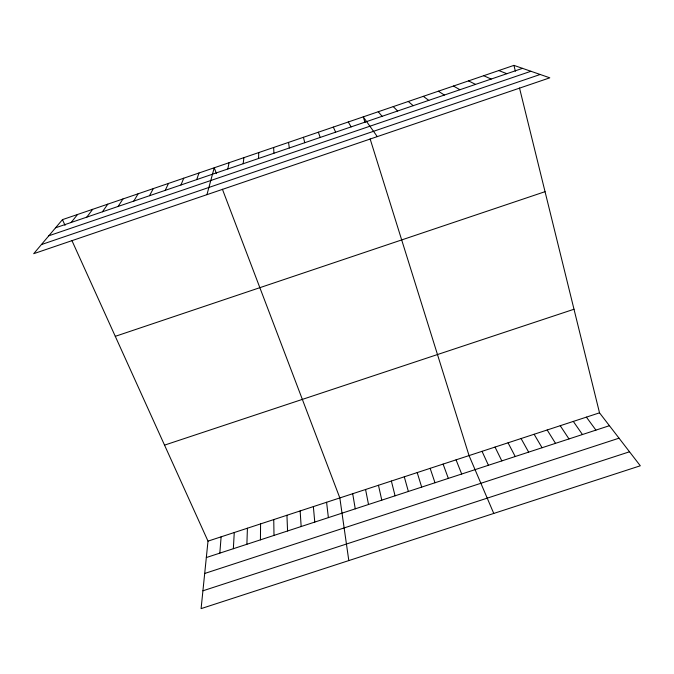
<?xml version="1.0" encoding="UTF-8"?>
<svg xmlns="http://www.w3.org/2000/svg" width="674" height="674" viewBox="0 0 674 674"><rect width="100%" height="100%" fill="white"/><g stroke="black" fill="none" stroke-linecap="round" stroke-linejoin="round"><path stroke-width="1.01" d="M260.434 539.857L260.577 523.9M246.886 544.289L247.417 528.214M258.538 158.5L258.765 152.56M233.347 548.712L234.266 532.519M219.825 553.135L221.123 536.824M71.907 240.525L208.005 541.129L201.096 608.622L640.3 465.785L599.515 412.833L519.511 87.999M243.171 163.74L243.912 157.64M227.82 168.98L229.067 162.712M206.935 194.66L214.239 167.775L216.48 173.648M196.715 179.604L198.982 172.991M180.952 184.988L183.749 178.197M165.214 190.363L168.525 183.395M149.493 195.73L153.318 188.594M133.789 201.096L138.128 193.783M118.11 206.446L122.963 198.965M102.44 211.796L107.806 204.146M86.794 217.138L92.675 209.311M71.166 222.479L77.552 214.475M62.455 219.64L33.7 253.694L549.816 77.822L513.933 65.378L62.455 219.64L65.041 225.352M55.554 227.804L522.527 68.352M48.814 235.79L530.935 71.267M41.4 244.578L540.186 74.477M115.288 336.334L545.047 191.677M164.54 445.126L573.995 309.248M208.005 541.129L599.515 412.833M206.32 557.55L609.422 425.707M204.694 573.464L619.035 438.184M202.916 590.803L629.516 451.782M498.794 70.551L506.848 73.702M483.662 75.715L491.194 79.052M468.548 80.88L475.558 84.393M453.459 86.036L459.938 89.726M438.378 91.192L444.343 95.051M423.323 96.34L428.757 100.375M408.276 101.479L413.196 105.683M393.245 106.61L397.643 110.999M378.24 111.741L382.116 116.299M586.405 417.13L595.926 430.122M377.272 136.611L363.244 116.863L365.022 122.542M573.313 421.418L582.446 434.528M560.237 425.707L568.974 438.934M547.17 429.987L555.511 443.34M534.12 434.267L542.073 447.738M348.273 121.977L351.112 126.88M521.078 438.538L528.643 452.128M508.053 442.81L515.222 456.517M495.036 447.073L501.818 460.898M333.31 127.091L335.644 132.171M482.036 451.336L488.431 465.279M493.764 513.445L469.045 455.59L370.127 138.903M456.062 459.845L461.69 474.024M222.412 189.242L339.831 497.926L348.812 560.583M443.096 464.091L448.336 478.397M318.372 132.197L320.184 137.445M430.147 468.337L435 482.752M417.206 472.575L421.68 487.117M404.282 476.813L408.368 491.464M391.367 481.042L395.074 495.82M513.933 65.378L515.374 71.2M303.443 137.294L304.749 142.72M378.459 485.272L381.787 500.159M365.569 489.493L368.518 504.497M352.696 493.713L355.257 508.836M288.539 142.391L289.323 147.985M326.587 502.265L328.381 517.632M313.359 506.604L314.766 522.08M300.141 510.934L301.16 526.529M273.644 147.48L273.922 153.242M286.939 515.256L287.571 530.977M273.754 519.578L273.998 535.417"/></g></svg>
